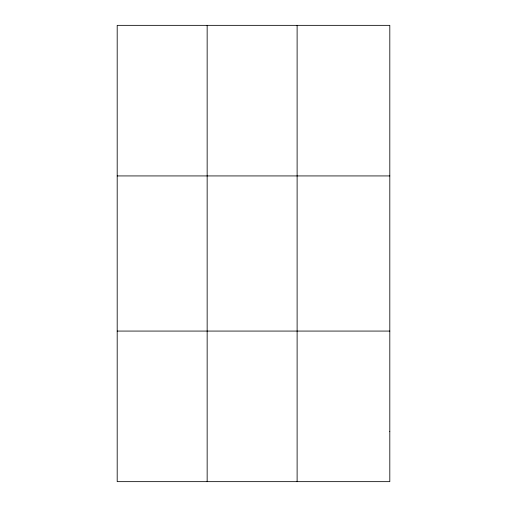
<?xml version="1.0" encoding="UTF-8"?>
<svg xmlns="http://www.w3.org/2000/svg" width="507" height="507" viewBox="0 0 507 507"><rect width="100%" height="100%" fill="white"/><g stroke="black" fill="none" stroke-linecap="round" stroke-linejoin="round"><path stroke-width="0.76" d="M207.154 25.35L207.154 481.65M297.115 25.35L297.115 481.65M117.193 175.929L389.807 175.929M117.193 331.071L389.807 331.071M389.807 431.457L389.807 481.65L117.193 481.65L117.193 25.35L389.807 25.35L389.807 431.457"/></g></svg>
